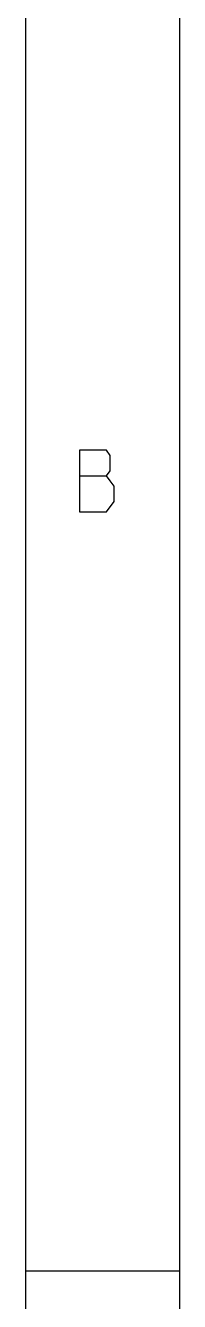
# Model space of a CAD drawing. Extents: x 0 to 22, y 0 to 17.
# Drawn here: x 21.5 to 22, y 4.155 to 8.31 of the extents above; entities that cross this region are included whole.
import ezdxf

# ---------------------------------------------------------------- set-up
doc = ezdxf.new("R2010")
doc.units = 0
doc.header["$LTSCALE"] = 1.21
doc.header["$MEASUREMENT"] = 0

msp = doc.modelspace()

# ---------------------------------------------------------------- linework, layer by layer
at = {"color": 7, "linetype": 'Continuous'}
for p, q in [((22, 17), (22, 0)), ((21.5, 16.5), (21.5, 0.5)), ((21.5, 4.2547), (22, 4.2547))]:
    msp.add_line(p, q, dxfattribs=at)
at = {"color": 2, "linetype": 'Continuous'}
msp.add_line((21.675, 6.8437), (21.7625, 6.8437), dxfattribs=at)
for points in [[(21.675, 6.9271), (21.675, 6.7271), (21.7625, 6.7271), (21.7875, 6.7604)], [(21.7875, 6.7604), (21.7875, 6.8104), (21.775, 6.8271), (21.7625, 6.8437), (21.775, 6.8604), (21.775, 6.9104), (21.7625, 6.9271), (21.675, 6.9271)]]:
    msp.add_lwpolyline(points, dxfattribs=at)

doc.saveas('drawing.dxf')
